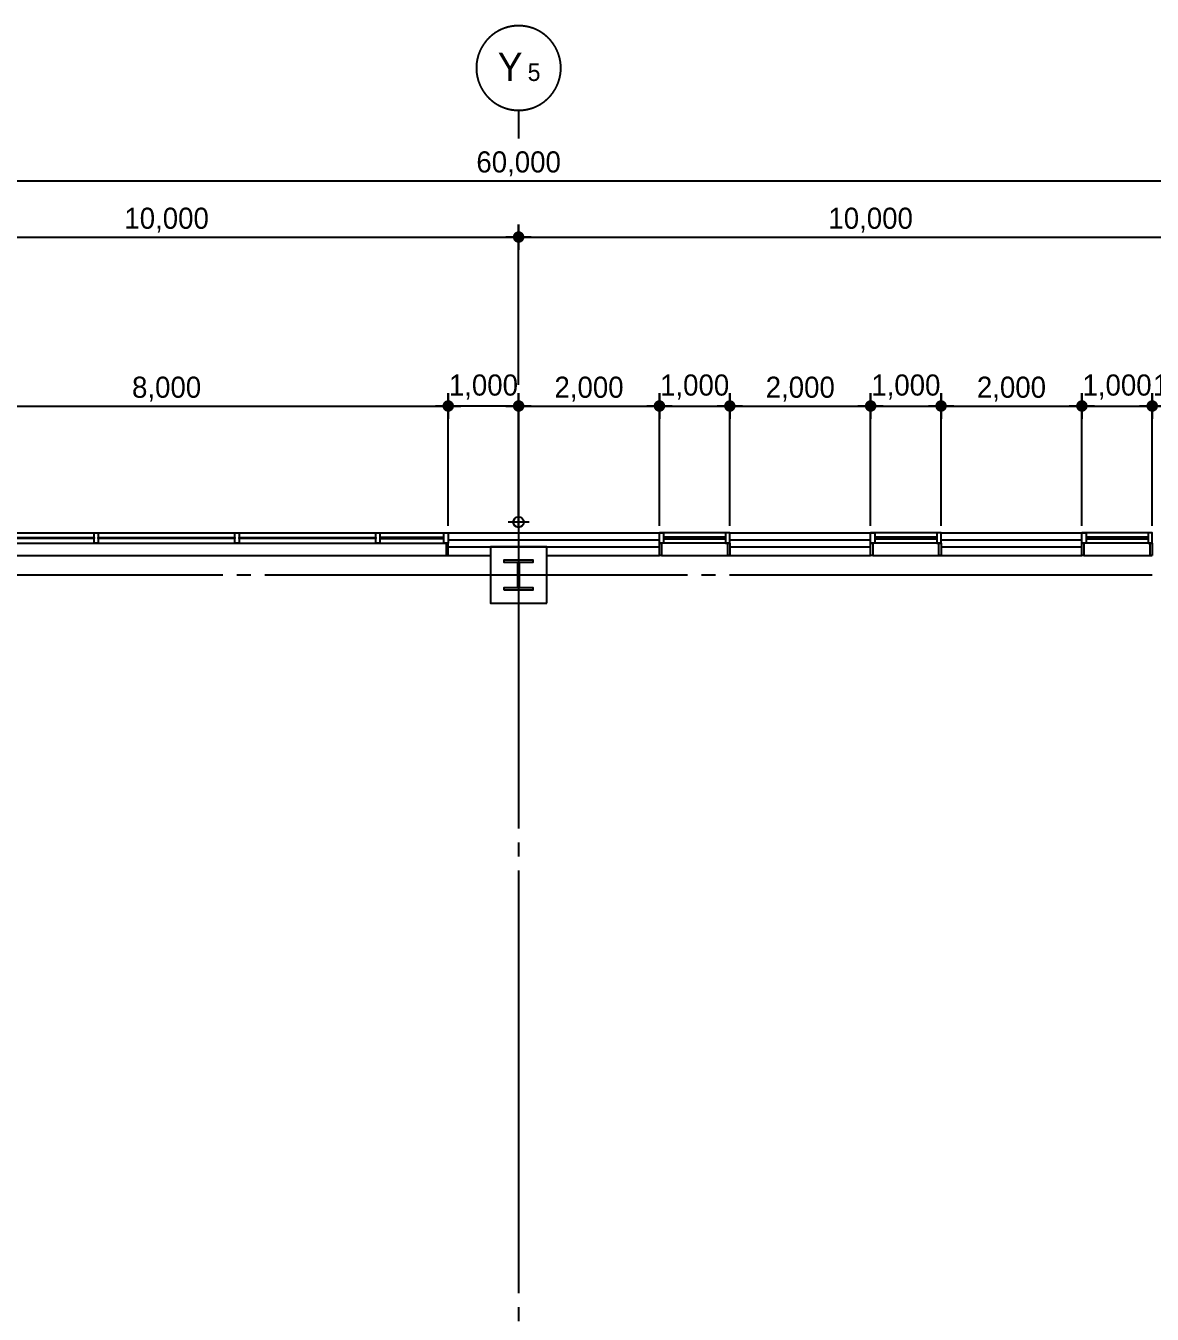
# Model space of a CAD drawing. Extents: x 14074245 to 14153635, y -1806033 to -1750552.
# Drawn here: x 14112540 to 14128540, y -1770629 to -1752329 of the extents above; entities that cross this region are included whole.
import ezdxf

# ---------------------------------------------------------------- set-up
doc = ezdxf.new("R2010")
doc.units = 0
doc.header["$LTSCALE"] = 100
doc.header["$MEASUREMENT"] = 0
doc.header["$PDSIZE"] = -10
doc.linetypes.add('CEN', pattern=[66, 60, -2, 2, -2])
doc.layers.get('0').update_dxf_attribs({"linetype": 'CONTINUOUS'})
doc.layers.get('Defpoints').update_dxf_attribs({"linetype": 'CONTINUOUS'})
for name, color, linetype in [('0-내벽고정식', 7, 'CONTINUOUS'), ('AXIS', 7, 'CEN'), ('CEN', 1, 'CEN'), ('COL', 2, 'CONTINUOUS'), ('col2', 3, 'CONTINUOUS'), ('DIM', 7, 'CONTINUOUS'), ('WALL-UNKNOWN', 3, 'CONTINUOUS'), ('WID', 4, 'CONTINUOUS'), ('WINE', 8, 'CONTINUOUS'), ('우수드레인', 8, 'CONTINUOUS')]:
    doc.layers.add(name, color=color, linetype=linetype)
doc.styles.add('굴림', font='H2HDRM.TTF')
doc.styles.add('돋음', font='Dotum.ttf', dxfattribs={"height": 3})
doc.dimstyles.new('DIM100', dxfattribs={"dimtxt": 300, "dimasz": 120, "dimexe": 1, "dimexo": 100, "dimgap": 60, "dimtad": 1, "dimdec": 4, "dimzin": 0, "dimdsep": 46, "dimlunit": 6, "dimtxsty": '굴림', "dimblk": 'DOTT', "dimcen": 0.09, "dimadec": 0, "dimazin": 0, "dimtfac": 1, "dimtdec": 4, "dimtofl": 0, "dimtmove": 2, "dimatfit": 2, "dimldrblk": 'DOTT', "dimfxl": 1, "dimtolj": 1, "dimtzin": 0, "dimarcsym": 0})
doc.dimstyles.new('DIM50', dxfattribs={"dimscale": 50, "dimtxt": 3, "dimasz": 1.2, "dimexe": 1, "dimexo": 1, "dimgap": 0.6, "dimtad": 1, "dimdec": 4, "dimzin": 0, "dimdsep": 46, "dimlunit": 6, "dimtxsty": '굴림', "dimblk": 'DOTT', "dimcen": 0.09, "dimadec": 0, "dimazin": 0, "dimtfac": 1, "dimtdec": 4, "dimtofl": 0, "dimtmove": 2, "dimatfit": 2, "dimldrblk": 'DOTT', "dimfxl": 1, "dimtolj": 1, "dimtzin": 0, "dimarcsym": 0})

# ---------------------------------------------------------------- blocks, each defined once
blk = doc.blocks.new('DOTT')
for p, q in [((-1.5, 0), (1.5, 0)), ((0, 1.5), (0, -1.5))]:
    blk.add_line(p, q)
at = {"color": 6, "const_width": 0.68}
blk.add_lwpolyline([(-0.34, 0, 1), (0.34, 0, 1)], format="xyb", close=True, dxfattribs=at)
blk = doc.blocks.new('*D22')
at = {"layer": 'Defpoints', "color": 0, "lineweight": -3}
for p in [(14149540, -1754529), (14089540, -1757729), (14149540, -1757729)]:
    blk.add_point(p, dxfattribs=at)
at = {"layer": 'DIM', "color": 7, "lineweight": -2}
for p, q in [((14089540, -1757429), (14089540, -1754429)), ((14089660, -1754529), (14149420, -1754529)), ((14149540, -1757429), (14149540, -1754429))]:
    blk.add_line(p, q, dxfattribs=at)
at = {"layer": 'DIM', "color": 7, "lineweight": -2, "xscale": 120, "yscale": 120, "zscale": 120, "rotation": 180}
blk.add_blockref('DOTT', (14089540, -1754529), dxfattribs=at)
at = {"layer": 'DIM', "color": 7, "lineweight": -2, "xscale": 120, "yscale": 120, "zscale": 120}
blk.add_blockref('DOTT', (14149540, -1754529), dxfattribs=at)
at = {"layer": 'DIM', "color": 3, "insert": (14119540, -1754290), "char_height": 300, "attachment_point": 5, "style": '굴림'}
blk.add_mtext('\\A1;60,000', dxfattribs=at)
blk = doc.blocks.new('*D25')
at = {"layer": 'Defpoints', "color": 0, "lineweight": -3}
for p in [(14119540, -1755329), (14109540, -1757729), (14119540, -1757729)]:
    blk.add_point(p, dxfattribs=at)
at = {"layer": 'DIM', "color": 7, "lineweight": -2}
for p, q in [((14109540, -1757429), (14109540, -1755229)), ((14109660, -1755329), (14119420, -1755329)), ((14119540, -1757429), (14119540, -1755229))]:
    blk.add_line(p, q, dxfattribs=at)
at = {"layer": 'DIM', "color": 7, "lineweight": -2, "xscale": 120, "yscale": 120, "zscale": 120, "rotation": 180}
blk.add_blockref('DOTT', (14109540, -1755329), dxfattribs=at)
at = {"layer": 'DIM', "color": 7, "lineweight": -2, "xscale": 120, "yscale": 120, "zscale": 120}
blk.add_blockref('DOTT', (14119540, -1755329), dxfattribs=at)
at = {"layer": 'DIM', "color": 3, "insert": (14114540, -1755090), "char_height": 300, "attachment_point": 5, "style": '굴림'}
blk.add_mtext('\\A1;10,000', dxfattribs=at)
blk = doc.blocks.new('*D27')
at = {"layer": 'Defpoints', "color": 0, "lineweight": -3}
for p in [(14129540, -1755329), (14119540, -1757729), (14129540, -1757729)]:
    blk.add_point(p, dxfattribs=at)
at = {"layer": 'DIM', "color": 7, "lineweight": -2}
for p, q in [((14119540, -1757429), (14119540, -1755229)), ((14119660, -1755329), (14129420, -1755329)), ((14129540, -1757429), (14129540, -1755229))]:
    blk.add_line(p, q, dxfattribs=at)
at = {"layer": 'DIM', "color": 7, "lineweight": -2, "xscale": 120, "yscale": 120, "zscale": 120, "rotation": 180}
blk.add_blockref('DOTT', (14119540, -1755329), dxfattribs=at)
at = {"layer": 'DIM', "color": 7, "lineweight": -2, "xscale": 120, "yscale": 120, "zscale": 120}
blk.add_blockref('DOTT', (14129540, -1755329), dxfattribs=at)
at = {"layer": 'DIM', "color": 3, "insert": (14124540, -1755090), "char_height": 300, "attachment_point": 5, "style": '굴림'}
blk.add_mtext('\\A1;10,000', dxfattribs=at)
blk = doc.blocks.new('aw-8000-325')
at = {"layer": 'WID'}
for points in [[(0, 0), (60, 0), (60, -150), (0, -150)], [(970, 0), (1030, 0), (1030, -150), (970, -150)], [(2970, 0), (3030, 0), (3030, -150), (2970, -150)], [(4970, 0), (5030, 0), (5030, -150), (4970, -150)], [(6970, 0), (7030, 0), (7030, -150), (6970, -150)], [(7940, 0), (8000, 0), (8000, -150), (7940, -150)], [(0, -325), (30, -325), (30, -150), (0, -150)], [(970, -69), (970, -81), (60, -81), (60, -69)], [(2970, -69), (2970, -81), (1030, -81), (1030, -69)], [(4970, -69), (4970, -81), (3030, -81), (3030, -69)], [(6970, -69), (6970, -81), (5030, -81), (5030, -69)], [(7030, -69), (7030, -81), (7940, -81), (7940, -69)], [(7970, -325), (8000, -325), (8000, -150), (7970, -150)]]:
    blk.add_lwpolyline(points, close=True, dxfattribs=at)
at = {"layer": 'WINE'}
for p, q in [((0, 0), (8000, 0)), ((0, -150), (8000, -150)), ((0, -325), (8000, -325))]:
    blk.add_line(p, q, dxfattribs=at)
blk = doc.blocks.new('*D53')
at = {"layer": 'Defpoints', "color": 0, "lineweight": -3, "ltscale": 3}
for p in [(14118540, -1757729), (14110540, -1759529), (14118540, -1759529)]:
    blk.add_point(p, dxfattribs=at)
at = {"layer": 'DIM', "color": 7, "lineweight": -2, "ltscale": 3}
for p, q in [((14110540, -1759429), (14110540, -1757728)), ((14110660, -1757729), (14118420, -1757729)), ((14118540, -1759429), (14118540, -1757728))]:
    blk.add_line(p, q, dxfattribs=at)
at = {"layer": 'DIM', "color": 7, "lineweight": -2, "ltscale": 3, "xscale": 120, "yscale": 120, "zscale": 120, "rotation": 180}
blk.add_blockref('DOTT', (14110540, -1757729), dxfattribs=at)
at = {"layer": 'DIM', "color": 7, "lineweight": -2, "ltscale": 3, "xscale": 120, "yscale": 120, "zscale": 120}
blk.add_blockref('DOTT', (14118540, -1757729), dxfattribs=at)
at = {"layer": 'DIM', "color": 3, "ltscale": 3, "insert": (14114540, -1757490), "char_height": 300, "attachment_point": 5, "style": '굴림'}
blk.add_mtext('\\A1;8,000', dxfattribs=at)
blk = doc.blocks.new('*D55')
at = {"layer": 'Defpoints', "color": 0, "lineweight": -3, "ltscale": 3}
for p in [(14118540, -1757729), (14118540, -1759529), (14119540, -1759529)]:
    blk.add_point(p, dxfattribs=at)
at = {"layer": 'DIM', "color": 7, "lineweight": -2, "ltscale": 3}
for p, q in [((14118540, -1759429), (14118540, -1757728)), ((14119420, -1757729), (14118660, -1757729)), ((14119540, -1759429), (14119540, -1757728))]:
    blk.add_line(p, q, dxfattribs=at)
at = {"layer": 'DIM', "color": 7, "lineweight": -2, "ltscale": 3, "xscale": 120, "yscale": 120, "zscale": 120, "rotation": 180}
blk.add_blockref('DOTT', (14118540, -1757729), dxfattribs=at)
at = {"layer": 'DIM', "color": 7, "lineweight": -2, "ltscale": 3, "xscale": 120, "yscale": 120, "zscale": 120}
blk.add_blockref('DOTT', (14119540, -1757729), dxfattribs=at)
at = {"layer": 'DIM', "color": 3, "ltscale": 3, "insert": (14119040, -1757459), "char_height": 300, "attachment_point": 5, "style": '굴림'}
blk.add_mtext('\\A1;1,000', dxfattribs=at)
blk = doc.blocks.new('aw-1000-325')
at = {"layer": 'WID', "color": 8}
for p, q in [((970, 325), (0, 325)), ((0, 150), (1000, 150)), ((0, 0), (1000, 0))]:
    blk.add_line(p, q, dxfattribs=at)
at = {"layer": 'WID'}
for points in [[(0, 325), (30, 325), (30, 150), (0, 150)], [(970, 325), (1000, 325), (1000, 150), (970, 150)], [(60, 150), (0, 150), (0, 0), (60, 0)], [(60, 63), (940, 63), (940, 87), (60, 87)], [(940, 150), (1000, 150), (1000, 0), (940, 0)]]:
    blk.add_lwpolyline(points, close=True, dxfattribs=at)
blk = doc.blocks.new('*D153')
at = {"layer": 'Defpoints', "color": 0, "lineweight": -3, "ltscale": 3}
for p in [(14122540, -1757729), (14121540, -1759529), (14122540, -1759529)]:
    blk.add_point(p, dxfattribs=at)
at = {"layer": 'DIM', "color": 7, "lineweight": -2, "ltscale": 3}
for p, q in [((14121540, -1759429), (14121540, -1757728)), ((14121660, -1757729), (14122420, -1757729)), ((14122540, -1759429), (14122540, -1757728))]:
    blk.add_line(p, q, dxfattribs=at)
at = {"layer": 'DIM', "color": 7, "lineweight": -2, "ltscale": 3, "xscale": 120, "yscale": 120, "zscale": 120, "rotation": 180}
blk.add_blockref('DOTT', (14121540, -1757729), dxfattribs=at)
at = {"layer": 'DIM', "color": 7, "lineweight": -2, "ltscale": 3, "xscale": 120, "yscale": 120, "zscale": 120}
blk.add_blockref('DOTT', (14122540, -1757729), dxfattribs=at)
at = {"layer": 'DIM', "color": 3, "ltscale": 3, "insert": (14122040, -1757459), "char_height": 300, "attachment_point": 5, "style": '굴림'}
blk.add_mtext('\\A1;1,000', dxfattribs=at)
blk = doc.blocks.new('*D154')
at = {"layer": 'Defpoints', "color": 0, "lineweight": -3, "ltscale": 3}
for p in [(14125540, -1757729), (14124540, -1759529), (14125540, -1759529)]:
    blk.add_point(p, dxfattribs=at)
at = {"layer": 'DIM', "color": 7, "lineweight": -2, "ltscale": 3}
for p, q in [((14124540, -1759429), (14124540, -1757728)), ((14124660, -1757729), (14125420, -1757729)), ((14125540, -1759429), (14125540, -1757728))]:
    blk.add_line(p, q, dxfattribs=at)
at = {"layer": 'DIM', "color": 7, "lineweight": -2, "ltscale": 3, "xscale": 120, "yscale": 120, "zscale": 120, "rotation": 180}
blk.add_blockref('DOTT', (14124540, -1757729), dxfattribs=at)
at = {"layer": 'DIM', "color": 7, "lineweight": -2, "ltscale": 3, "xscale": 120, "yscale": 120, "zscale": 120}
blk.add_blockref('DOTT', (14125540, -1757729), dxfattribs=at)
at = {"layer": 'DIM', "color": 3, "ltscale": 3, "insert": (14125040, -1757459), "char_height": 300, "attachment_point": 5, "style": '굴림'}
blk.add_mtext('\\A1;1,000', dxfattribs=at)
blk = doc.blocks.new('*D155')
at = {"layer": 'Defpoints', "color": 0, "lineweight": -3, "ltscale": 3}
for p in [(14127540, -1757729), (14125540, -1759529), (14127540, -1759529)]:
    blk.add_point(p, dxfattribs=at)
at = {"layer": 'DIM', "color": 7, "lineweight": -2, "ltscale": 3}
for p, q in [((14125540, -1759429), (14125540, -1757728)), ((14125660, -1757729), (14127420, -1757729)), ((14127540, -1759429), (14127540, -1757728))]:
    blk.add_line(p, q, dxfattribs=at)
at = {"layer": 'DIM', "color": 7, "lineweight": -2, "ltscale": 3, "xscale": 120, "yscale": 120, "zscale": 120, "rotation": 180}
blk.add_blockref('DOTT', (14125540, -1757729), dxfattribs=at)
at = {"layer": 'DIM', "color": 7, "lineweight": -2, "ltscale": 3, "xscale": 120, "yscale": 120, "zscale": 120}
blk.add_blockref('DOTT', (14127540, -1757729), dxfattribs=at)
at = {"layer": 'DIM', "color": 3, "ltscale": 3, "insert": (14126540, -1757490), "char_height": 300, "attachment_point": 5, "style": '굴림'}
blk.add_mtext('\\A1;2,000', dxfattribs=at)
blk = doc.blocks.new('*D156')
at = {"layer": 'Defpoints', "color": 0, "lineweight": -3, "ltscale": 3}
for p in [(14124540, -1757729), (14122540, -1759529), (14124540, -1759529)]:
    blk.add_point(p, dxfattribs=at)
at = {"layer": 'DIM', "color": 7, "lineweight": -2, "ltscale": 3}
for p, q in [((14122540, -1759429), (14122540, -1757728)), ((14122660, -1757729), (14124420, -1757729)), ((14124540, -1759429), (14124540, -1757728))]:
    blk.add_line(p, q, dxfattribs=at)
at = {"layer": 'DIM', "color": 7, "lineweight": -2, "ltscale": 3, "xscale": 120, "yscale": 120, "zscale": 120, "rotation": 180}
blk.add_blockref('DOTT', (14122540, -1757729), dxfattribs=at)
at = {"layer": 'DIM', "color": 7, "lineweight": -2, "ltscale": 3, "xscale": 120, "yscale": 120, "zscale": 120}
blk.add_blockref('DOTT', (14124540, -1757729), dxfattribs=at)
at = {"layer": 'DIM', "color": 3, "ltscale": 3, "insert": (14123540, -1757490), "char_height": 300, "attachment_point": 5, "style": '굴림'}
blk.add_mtext('\\A1;2,000', dxfattribs=at)
blk = doc.blocks.new('*D157')
at = {"layer": 'Defpoints', "color": 0, "lineweight": -3, "ltscale": 3}
for p in [(14128540, -1757729), (14127540, -1759529), (14128540, -1759529)]:
    blk.add_point(p, dxfattribs=at)
at = {"layer": 'DIM', "color": 7, "lineweight": -2, "ltscale": 3}
for p, q in [((14127540, -1759429), (14127540, -1757728)), ((14127660, -1757729), (14128420, -1757729)), ((14128540, -1759429), (14128540, -1757728))]:
    blk.add_line(p, q, dxfattribs=at)
at = {"layer": 'DIM', "color": 7, "lineweight": -2, "ltscale": 3, "xscale": 120, "yscale": 120, "zscale": 120, "rotation": 180}
blk.add_blockref('DOTT', (14127540, -1757729), dxfattribs=at)
at = {"layer": 'DIM', "color": 7, "lineweight": -2, "ltscale": 3, "xscale": 120, "yscale": 120, "zscale": 120}
blk.add_blockref('DOTT', (14128540, -1757729), dxfattribs=at)
at = {"layer": 'DIM', "color": 3, "ltscale": 3, "insert": (14128040, -1757459), "char_height": 300, "attachment_point": 5, "style": '굴림'}
blk.add_mtext('\\A1;1,000', dxfattribs=at)
blk = doc.blocks.new('*D158')
at = {"layer": 'Defpoints', "color": 0, "lineweight": -3, "ltscale": 3}
for p in [(14121540, -1757729), (14119540, -1759529), (14121540, -1759529)]:
    blk.add_point(p, dxfattribs=at)
at = {"layer": 'DIM', "color": 7, "lineweight": -2, "ltscale": 3}
for p, q in [((14119540, -1759429), (14119540, -1757728)), ((14119660, -1757729), (14121420, -1757729)), ((14121540, -1759429), (14121540, -1757728))]:
    blk.add_line(p, q, dxfattribs=at)
at = {"layer": 'DIM', "color": 7, "lineweight": -2, "ltscale": 3, "xscale": 120, "yscale": 120, "zscale": 120, "rotation": 180}
blk.add_blockref('DOTT', (14119540, -1757729), dxfattribs=at)
at = {"layer": 'DIM', "color": 7, "lineweight": -2, "ltscale": 3, "xscale": 120, "yscale": 120, "zscale": 120}
blk.add_blockref('DOTT', (14121540, -1757729), dxfattribs=at)
at = {"layer": 'DIM', "color": 3, "ltscale": 3, "insert": (14120540, -1757490), "char_height": 300, "attachment_point": 5, "style": '굴림'}
blk.add_mtext('\\A1;2,000', dxfattribs=at)
blk = doc.blocks.new('*D159')
at = {"layer": 'Defpoints', "color": 0, "lineweight": -3, "ltscale": 3}
for p in [(14129540, -1757729), (14128540, -1759529), (14129540, -1759529)]:
    blk.add_point(p, dxfattribs=at)
at = {"layer": 'DIM', "color": 7, "lineweight": -2, "ltscale": 3}
for p, q in [((14128540, -1759429), (14128540, -1757728)), ((14128660, -1757729), (14129420, -1757729)), ((14129540, -1759429), (14129540, -1757728))]:
    blk.add_line(p, q, dxfattribs=at)
at = {"layer": 'DIM', "color": 7, "lineweight": -2, "ltscale": 3, "xscale": 120, "yscale": 120, "zscale": 120, "rotation": 180}
blk.add_blockref('DOTT', (14128540, -1757729), dxfattribs=at)
at = {"layer": 'DIM', "color": 7, "lineweight": -2, "ltscale": 3, "xscale": 120, "yscale": 120, "zscale": 120}
blk.add_blockref('DOTT', (14129540, -1757729), dxfattribs=at)
at = {"layer": 'DIM', "color": 3, "ltscale": 3, "insert": (14129040, -1757459), "char_height": 300, "attachment_point": 5, "style": '굴림'}
blk.add_mtext('\\A1;1,000', dxfattribs=at)
blk = doc.blocks.new('BOMBOM_S')
at = {"color": 7}
blk.add_line((0, 0.4), (0, 0), dxfattribs=at)
blk.add_lwpolyline([(-0.6, 1, 1), (0.6, 1, 1), (-0.6, 1, 1)], format="xyb", dxfattribs=at)
at = {"color": 1, "style": '돋음'}
for tag, p, height in [('X', (-0.295, 0.816), 0.4), ('N', (0.129, 0.816), 0.25)]:
    blk.add_attdef(tag, p, '', height=height, dxfattribs=at)

msp = doc.modelspace()

# ---------------------------------------------------------------- linework, layer by layer
at = {"layer": '0-내벽고정식'}
for p, q in [((14118539.53432, -1759853.57588), (14119139.53432, -1759853.57588)), ((14119939.53432, -1759853.57588), (14121539.53432, -1759853.57588)), ((14122539.53432, -1759853.57588), (14124539.53432, -1759853.57588)), ((14125539.53432, -1759853.57588), (14127539.53432, -1759853.57588))]:
    msp.add_line(p, q, dxfattribs=at)
at = {"layer": 'CEN', "linetype": 'CEN'}
for p, q in [((14119539.53432, -1757728.57588), (14119539.53432, -1797628.57588)), ((14076336.53432, -1760128.57588), (14151139.53432, -1760128.57588))]:
    msp.add_line(p, q, dxfattribs=at)
at = {"layer": 'COL'}
msp.add_lwpolyline([(14119939.53432, -1760528.57588), (14119939.53432, -1759728.57588), (14119139.53432, -1759728.57588), (14119139.53432, -1760528.57588)], close=True, dxfattribs=at)
at = {"layer": 'col2'}
msp.add_lwpolyline([(14119336.03432, -1760342.57588), (14119336.03432, -1760307.57588), (14119529.53432, -1760307.57588), (14119529.53432, -1759949.57588), (14119336.03432, -1759949.57588), (14119336.03432, -1759914.57588), (14119743.03432, -1759914.57588), (14119743.03432, -1759949.57588), (14119549.53432, -1759949.57588), (14119549.53432, -1760307.57588), (14119743.03432, -1760307.57588), (14119743.03432, -1760342.57588)], close=True, dxfattribs=at)
at = {"layer": 'WALL-UNKNOWN', "color": 4}
for p, q in [((14118539.53432, -1759528.57588), (14121539.53432, -1759528.57588)), ((14122539.53432, -1759528.57588), (14124539.53432, -1759528.57588)), ((14125539.53432, -1759528.57588), (14127539.53432, -1759528.57588)), ((14118539.53432, -1759628.57588), (14121539.53432, -1759628.57588)), ((14122539.53432, -1759628.57588), (14124539.53432, -1759628.57588)), ((14125539.53432, -1759628.57588), (14127539.53432, -1759628.57588)), ((14118539.53432, -1759728.57588), (14121539.53432, -1759728.57588)), ((14122539.53432, -1759728.57588), (14124539.53432, -1759728.57588)), ((14125539.53432, -1759728.57588), (14127539.53432, -1759728.57588))]:
    msp.add_line(p, q, dxfattribs=at)
at = {"layer": '우수드레인', "color": 1, "ltscale": 2}
for p, q in [((14119539.53432, -1759228.41412), (14119539.53432, -1759528.41412)), ((14119539.53432, -1759278.41412), (14119539.53432, -1759478.41412)), ((14119689.53432, -1759378.41412), (14119389.53432, -1759378.41412)), ((14119639.53432, -1759378.41412), (14119439.53432, -1759378.41412))]:
    msp.add_line(p, q, dxfattribs=at)
at = {"layer": '우수드레인', "color": 7, "ltscale": 2}
msp.add_circle((14119539.53432, -1759378.41412), 75, dxfattribs=at)

# ---------------------------------------------------------------- block references
at = {"layer": 'AXIS', "xscale": 1000, "yscale": 1000, "zscale": 1000}
msp.add_blockref('BOMBOM_S', (14119539.53432, -1753928.57588), dxfattribs=at).add_auto_attribs({'X': 'Y', 'N': '5'})
at = {"layer": 'WID'}
msp.add_blockref('aw-8000-325', (14110539.53432, -1759528.57588), dxfattribs=at)
at = {"layer": 'WID', "rotation": 180}
for p in [(14122539.53432, -1759528.57588), (14125539.53432, -1759528.57588), (14128539.53432, -1759528.57588)]:
    msp.add_blockref('aw-1000-325', p, dxfattribs=at)

# ---------------------------------------------------------------- dimensions: what is measured, and where the dimension line sits
at = {"layer": 'DIM'}
for base, p1, p2, picture, middle in [((14149539.5343161393, -1754528.575879273), (14089539.5343161393, -1757728.575879273), (14149539.5343161393, -1757728.575879273), '*D22', (14119539.5343161393, -1754289.5376548581)), ((14119539.53432, -1755328.57588), (14109539.53432, -1757728.57588), (14119539.53432, -1757728.57588), '*D25', (14114539.53432, -1755089.90757)), ((14129539.53432, -1755328.57588), (14119539.53432, -1757728.57588), (14129539.53432, -1757728.57588), '*D27', (14124539.53432, -1755089.90757))]:
    dim = msp.add_linear_dim(base=base, p1=p1, p2=p2, dimstyle='DIM50', override={"dimscale": 100, "dimexo": 3}, dxfattribs=at)
    dim.commit()
    dim.dimension.update_dxf_attribs({"geometry": picture, "text_midpoint": middle})
at = {"layer": 'DIM', "ltscale": 3}
for base, p1, p2, picture, middle in [((14118539.53432, -1757728.57588), (14110539.53432, -1759528.57588), (14118539.53432, -1759528.57588), '*D53', (14114539.53432, -1757489.90757)), ((14121539.53432, -1757728.57588), (14119539.53432, -1759528.57588), (14121539.53432, -1759528.57588), '*D158', (14120539.53432, -1757489.53765)), ((14122539.53432, -1757728.57588), (14121539.53432, -1759528.57588), (14122539.53432, -1759528.57588), '*D153', (14122039.53432, -1757458.90757)), ((14124539.53432, -1757728.57588), (14122539.53432, -1759528.57588), (14124539.53432, -1759528.57588), '*D156', (14123539.53432, -1757489.53765)), ((14125539.53432, -1757728.57588), (14124539.53432, -1759528.57588), (14125539.53432, -1759528.57588), '*D154', (14125039.53432, -1757458.90757)), ((14127539.53432, -1757728.57588), (14125539.53432, -1759528.57588), (14127539.53432, -1759528.57588), '*D155', (14126539.53432, -1757489.53765)), ((14128539.53432, -1757728.57588), (14127539.53432, -1759528.57588), (14128539.53432, -1759528.57588), '*D157', (14128039.53432, -1757458.90757)), ((14129539.53432, -1757728.57588), (14128539.53432, -1759528.57588), (14129539.53432, -1759528.57588), '*D159', (14129039.53432, -1757458.90757))]:
    dim = msp.add_linear_dim(base=base, p1=p1, p2=p2, dimstyle='DIM100', dxfattribs=at)
    dim.commit()
    dim.dimension.update_dxf_attribs({"geometry": picture, "text_midpoint": middle})
dim = msp.add_linear_dim(base=(14118539.53432, -1757728.57588), p1=(14119539.53432, -1759528.57588), p2=(14118539.53432, -1759528.57588), angle=180, dimstyle='DIM100', dxfattribs=at)
dim.commit()
dim.dimension.update_dxf_attribs({"geometry": '*D55', "text_midpoint": (14119039.53432, -1757458.90757)})

doc.saveas('drawing.dxf')
